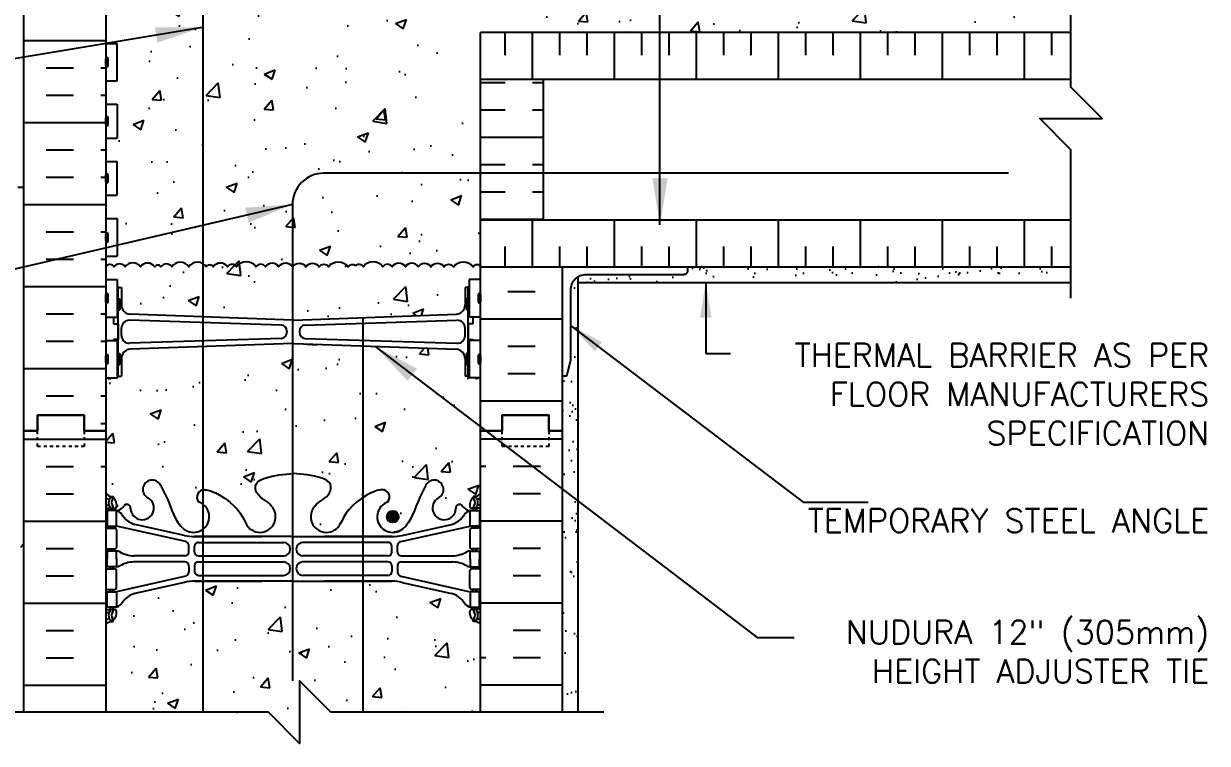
# Model space of a CAD drawing. Header units: inches. Extents: x 226.1 to 283, y 83.5 to 159.7.
# Drawn here: x 245.09 to 282.99, y 120.4 to 143.43 of the extents above; entities that cross this region are included whole.
import ezdxf

# ---------------------------------------------------------------- set-up
doc = ezdxf.new("R2010")
doc.units = ezdxf.units.IN
doc.header["$LTSCALE"] = 0.5
doc.header["$MEASUREMENT"] = 0
doc.linetypes.add('DASHED2', pattern=[0.375, 0.25, -0.125])
for name, color, linetype in [('HATCH', 12, 'Continuous'), ('line25', 2, 'Continuous'), ('LINE3', 3, 'Continuous'), ('LINE50', 5, 'Continuous'), ('LINE9', 9, 'Continuous'), ('TEXT', 4, 'Continuous'), ('Web_Edge', 9, 'Continuous')]:
    doc.layers.add(name, color=color, linetype=linetype)
doc.styles.add('DIM', font='romans.shx', dxfattribs={"width": 0.7})
doc.styles.add('ROMANS', font='romans.shx', dxfattribs={"height": 0.75})
doc.dimstyles.new('ext_12', dxfattribs={"dimscale": 12, "dimtxt": 0.09375, "dimasz": 0.09375, "dimexe": 0.09375, "dimexo": 0.0625, "dimgap": 0.0625, "dimtad": 1, "dimdec": 1, "dimzin": 2, "dimdsep": 46, "dimlunit": 4, "dimtxsty": 'DIM', "dimcen": 0.09, "dimdle": 0.09375, "dimclrt": 4, "dimadec": 0, "dimazin": 0, "dimtfac": 1, "dimtdec": 1, "dimtmove": 2, "dimatfit": 3, "dimfxl": 1, "dimfrac": 2, "dimtolj": 1, "dimtzin": 0, "dimarcsym": 0})
doc.dimstyles.new('ext_8', dxfattribs={"dimscale": 8, "dimtxt": 0.09375, "dimasz": 0.09375, "dimexe": 0.09375, "dimexo": 0.0625, "dimgap": 0.0625, "dimtad": 1, "dimdec": 1, "dimzin": 3, "dimdsep": 46, "dimlunit": 4, "dimtxsty": 'DIM', "dimcen": 0.09, "dimdle": 0.09375, "dimclrt": 4, "dimadec": 0, "dimazin": 0, "dimtfac": 1, "dimtdec": 1, "dimtmove": 2, "dimatfit": 3, "dimfxl": 1, "dimfrac": 2, "dimtolj": 1, "dimtzin": 0, "dimarcsym": 0})
pattern_1 = [(50, (0, 0), (3.5863, -0.31376), [0.375, -4.125]), (355, (0, 0), (-0.693757, 3.76096), [0.3, -3.3]), (100.4514, (0.299, -0.026), (2.892544, 3.4472), [0.3187, -3.50571]), (46.1842, (0, 1), (5.336207, -0.827596), [0.5625, -6.1875]), (96.6356, (0.4447, 0.931), (4.67331, 4.87059), [0.47805, -5.25857]), (351.1842, (0, 1), (4.67331, 4.87059), [0.45, -4.95]), (21, (0.5, 0.75), (2.984535, -2.013094), [0.375, -4.125]), (326, (0.5, 0.75), (1.216577, 3.62575), [0.3, -3.3]), (71.4514, (0.7487, 0.5822), (4.20111, 1.612656), [0.3187, -3.50571]), (37.5, (0, 0), (0.0607993, 1.6644693), [0, -3.26, 0, -3.35, 0, -3.3125]), (7.5, (0, 0), (1.315348, 1.972059), [0, -1.91, 0, -3.185, 0, -1.2625]), (327.5, (-1.115, 0), (2.669112, -0.1127744), [0, -1.25, 0, -3.9, 0, -5.175]), (317.5, (-1.615, 0), (2.91593, 0.500525), [0, -1.625, 0, -2.59, 0, -3.675])]

msp = doc.modelspace()

# ---------------------------------------------------------------- hatches: boundary and pattern name
at = {"layer": 'HATCH'}
h = msp.add_hatch(dxfattribs=at)
h.set_pattern_fill('AR-CONC', color=256, scale=0.5)
h.set_pattern_definition(pattern_1)
h.paths.add_polyline_path([(259.724, 157.399), (254.599, 157.399), (253.599, 158.399), (253.599, 156.399), (252.599, 157.399), (247.724, 157.399), (247.724, 154.592, 0.088416), (247.87, 154.494), (247.96, 154.494), (247.96, 154.453, -0.249069), (248.07, 154.246), (248.07, 154.178, -0.414214), (248.007, 154.116), (247.96, 154.116), (247.96, 154.046), (248.065, 154.046, -0.168672), (248.251, 153.896, 0.17445), (248.658, 153.6), (250.239, 153.247, 0.054974), (250.566, 153.211), (253.724, 153.211), (256.882, 153.211, 0.054974), (257.209, 153.247), (258.789, 153.6, 0.17445), (259.197, 153.896, -0.168672), (259.383, 154.046), (259.488, 154.046), (259.488, 154.116), (259.44, 154.116, -0.414214), (259.378, 154.178), (259.378, 154.246, -0.249069), (259.488, 154.453), (259.488, 154.494), (259.578, 154.494, 0.088416), (259.724, 154.592)])
h.paths.add_polyline_path([(259.724, 141.649), (259.724, 143.149), (278.62, 143.149), (278.62, 145.149), (259.724, 145.149), (259.724, 145.034), (259.644, 144.954), (259.554, 144.954), (259.524, 144.984), (259.374, 144.984, -0.414214), (259.324, 145.034), (259.224, 145.034), (259.224, 145.315, 0.246287), (258.911, 145.154, 0.307914), (258.724, 145.225, 0.307914), (258.537, 145.154, 0.520567), (257.915, 145.154, 0.520567), (257.61, 145.154, 0.458053), (257.224, 145.193, 0.458053), (256.838, 145.154, 0.520567), (256.532, 145.154, 0.520567), (255.911, 145.154, 0.307914), (255.724, 145.225, 0.307914), (255.537, 145.154, 0.520567), (254.915, 145.154, 0.520567), (254.61, 145.154, 0.520567), (254.19, 145.154, 0.48966), (253.724, 145.154, 0.48966), (253.257, 145.154, 0.520567), (252.838, 145.154, 0.520567), (252.532, 145.154, 0.520567), (251.911, 145.154, 0.520567), (251.619, 145.154, 0.520567), (251.164, 145.154, 0.520567), (250.937, 145.154, 0.520567), (250.382, 145.154, 0.520567), (249.836, 145.154, 0.520567), (249.49, 145.154, 0.520567), (249.29, 145.154, 0.520567), (248.835, 145.154, 0.520567), (248.343, 145.154, 0.174031), (248.224, 145.238), (248.224, 145.034), (248.124, 145.034, -0.414214), (248.074, 144.984), (247.924, 144.984), (247.894, 144.954), (247.804, 144.954), (247.724, 145.034), (247.724, 144.754), (248.089, 144.754), (248.089, 143.554), (247.724, 143.554), (247.724, 142.804), (248.089, 142.804), (248.089, 141.604), (247.724, 141.604), (247.724, 140.854), (248.089, 140.854), (248.089, 139.774), (247.724, 139.774), (247.724, 139.024), (248.089, 139.024), (248.089, 137.944), (247.724, 137.944), (247.724, 137.194), (248.089, 137.194), (248.089, 135.994), (247.724, 135.994), (247.724, 135.652, -0.556214), (247.988, 135.654, -0.520567), (248.343, 135.654, -0.520567), (248.835, 135.654, -0.520567), (249.29, 135.654, -0.520567), (249.49, 135.654, -0.520567), (249.836, 135.654, -0.520567), (250.382, 135.654, -0.520567), (250.937, 135.654, -0.520567), (251.164, 135.654, -0.520567), (251.619, 135.654, -0.520567), (251.911, 135.654, -0.520567), (252.532, 135.654, -0.520567), (252.838, 135.654, -0.520567), (253.257, 135.654, -0.513056), (253.701, 135.654, -0.528487), (254.132, 135.654, -0.520567), (254.551, 135.654, -0.520567), (254.857, 135.654, -0.520567), (255.479, 135.654, -0.40929), (255.724, 135.699, -0.40929), (255.969, 135.654, -0.520567), (256.59, 135.654, -0.520567), (256.896, 135.654, -0.520567), (257.316, 135.654, -0.563786), (257.724, 135.649, -0.563786), (258.132, 135.654, -0.520567), (258.551, 135.654, -0.520567), (258.857, 135.654, -0.520567), (259.479, 135.654, -0.613564), (259.724, 135.649), (259.724, 137.149)])
h.paths.add_polyline_path([(259.378, 124.553), (259.378, 124.621, -0.414214), (259.44, 124.683), (259.488, 124.683), (259.488, 124.753), (259.383, 124.753, -0.168672), (259.197, 124.903, 0.17445), (258.789, 125.199), (257.209, 125.552, 0.054974), (256.882, 125.588), (253.724, 125.588), (250.566, 125.588, 0.054974), (250.239, 125.552), (248.658, 125.199, 0.17445), (248.251, 124.903, -0.168672), (248.065, 124.753), (247.96, 124.753), (247.96, 124.683), (248.007, 124.683, -0.414214), (248.07, 124.621), (248.07, 124.553, -0.249069), (247.96, 124.346), (247.96, 124.304), (247.87, 124.304, 0.088416), (247.724, 124.207), (247.724, 121.399), (252.927, 121.399), (253.927, 120.399), (253.927, 122.399), (254.927, 121.399), (259.724, 121.399), (259.724, 124.207, 0.088416), (259.578, 124.304), (259.488, 124.304), (259.488, 124.346, -0.249069)])
h = msp.add_hatch(dxfattribs=at)
h.set_pattern_fill('INSUL', color=256, scale=7, style=0)
h.set_pattern_definition([(0, (-2678.4378, -266.61), (0, 2.625), []), (0, (-2678.4378, -265.735), (0, 2.625), [0.875, -0.875]), (0, (-2678.4378, -264.86), (0, 2.625), [0.875, -0.875])])
h.paths.add_polyline_path([(245.099, 130.399), (245.536, 130.399), (245.536, 130.899), (247.036, 130.899), (247.036, 130.399), (247.724, 130.399), (247.724, 148.399), (247.036, 148.399), (247.036, 148.899), (245.536, 148.899), (245.536, 148.399), (245.099, 148.399)])
h = msp.add_hatch(dxfattribs=at)
h.set_pattern_fill('INSUL', color=256, scale=7, style=0)
h.set_pattern_definition([(0, (64.591, 2.7396), (0, 2.625), []), (0, (64.591, 3.6146), (0, 2.625), [0.875, -0.875]), (0, (64.591, 4.4896), (0, 2.625), [0.875, -0.875])])
h.paths.add_polyline_path([(262.349, 148.399), (261.911, 148.399), (261.911, 148.899), (260.411, 148.899), (260.411, 148.399), (259.724, 148.399), (259.724, 145.149), (262.349, 145.149)])
h.paths.add_polyline_path([(262.349, 135.649), (259.724, 135.649), (259.724, 130.399), (260.411, 130.399), (260.411, 130.899), (261.911, 130.899), (261.911, 130.399), (262.349, 130.399)])
h = msp.add_hatch(dxfattribs=at)
h.set_pattern_fill('INSUL', color=256, scale=7, angle=90, style=0)
h.set_pattern_definition([(90, (61.8868, 5.9234), (-2.625, 2e-16), []), (90, (61.0118, 5.9234), (-2.625, 2e-16), [0.875, -0.875]), (90, (60.1368, 5.9234), (-2.625, 2e-16), [0.875, -0.875])])
h.paths.add_polyline_path([(278.62, 143.149), (259.724, 143.149), (259.724, 141.649), (278.62, 141.649)])
h.paths.add_polyline_path([(278.62, 135.649), (278.62, 137.149), (259.724, 137.149), (259.724, 135.649)])
h = msp.add_hatch(dxfattribs=at)
h.set_pattern_fill('INSUL', color=256, scale=7)
h.set_pattern_definition([(0, (61.8868, 5.9234), (0, 2.625), []), (0, (61.8868, 6.7984), (0, 2.625), [0.875, -0.875]), (0, (61.8868, 7.6734), (0, 2.625), [0.875, -0.875])])
h.paths.add_polyline_path([(261.724, 138.649), (259.724, 138.649), (259.724, 137.149), (261.724, 137.149)])
h.paths.add_polyline_path([(261.724, 141.649), (259.724, 141.649), (259.724, 138.649), (261.724, 138.649)])
h = msp.add_hatch(dxfattribs=at)
h.set_pattern_fill('AR-CONC', color=256, scale=0.5)
h.set_pattern_definition(pattern_1)
edge = h.paths.add_edge_path()
edge.add_line((259.724, 132.094), (259.667, 132.094))
edge.add_line((259.667, 132.094), (259.644, 132.072))
edge.add_line((259.644, 132.072), (259.554, 132.072))
edge.add_line((259.554, 132.072), (259.531, 132.094))
edge.add_line((259.531, 132.094), (259.359, 132.094))
edge.add_line((259.359, 132.094), (259.359, 132.104))
edge.add_arc((259.374, 132.152), 0.05, 180, 252.5993, ccw=False)
edge.add_line((259.324, 132.152), (259.224, 132.152))
edge.add_line((259.224, 132.152), (259.224, 132.712))
edge.add_arc((258.924, 132.712), 0.3, 0, 85.2426)
edge.add_line((258.949, 133.011), (253.74, 133.195))
edge.add_arc((253.724, 132.996), 0.2, 85.2426, 90)
edge.add_arc((253.724, 132.996), 0.2, 90, 94.7574)
edge.add_line((253.707, 133.195), (248.499, 133.011))
edge.add_arc((248.524, 132.712), 0.3, 94.7574, 180)
edge.add_line((248.224, 132.712), (248.224, 132.152))
edge.add_line((248.224, 132.152), (248.124, 132.152))
edge.add_arc((248.074, 132.152), 0.05, -72.5993, 0, ccw=False)
edge.add_line((248.089, 132.104), (248.089, 132.094))
edge.add_line((248.089, 132.094), (247.917, 132.094))
edge.add_line((247.917, 132.094), (247.894, 132.072))
edge.add_line((247.894, 132.072), (247.804, 132.072))
edge.add_line((247.804, 132.072), (247.781, 132.094))
edge.add_line((247.781, 132.094), (247.724, 132.094))
edge.add_line((247.724, 132.094), (247.724, 130.399))
edge.add_line((247.724, 130.399), (247.724, 128.399))
edge.add_arc((248.07, 128.76), 0.5, 226.2109, 246.4218)
edge.add_line((247.87, 128.302), (247.96, 128.302))
edge.add_line((247.96, 128.302), (247.96, 128.26))
edge.add_arc((247.82, 128.053), 0.25, 0, 55.9442, ccw=False)
edge.add_line((248.07, 128.053), (248.07, 127.986))
edge.add_arc((248.007, 127.986), 0.0625, -90, 0, ccw=False)
edge.add_line((248.007, 127.923), (247.96, 127.923))
edge.add_line((247.96, 127.923), (247.96, 127.853))
edge.add_line((247.96, 127.853), (248.065, 127.853))
edge.add_arc((248.027, 128.203), 0.352, 276.1291, 321.5331)
edge.add_arc((248.404, 127.935), 0.113, -12.1844, 154.0569, ccw=False)
edge.add_arc((248.89, 127.93), 0.375, 182.9237, 419.8675)
edge.add_arc((249.21, 128.523), 0.3, 27.597, 243.9425, ccw=False)
edge.add_spline(control_points=[(249.475, 128.662), (249.561, 128.496), (249.814, 128.006), (250.009, 127.325), (250.335, 127.194)], knot_values=[0, 0, 0, 0, 0.579211, 1.703896, 1.703896, 1.703896, 1.703896], degree=3, periodic=0)
edge.add_spline(control_points=[(250.335, 127.194), (250.384, 127.174), (250.438, 127.162), (250.495, 127.153)], knot_values=[1.703896, 1.703896, 1.703896, 1.703896, 1.875321, 1.875321, 1.875321, 1.875321], degree=3, periodic=0)
edge.add_arc((250.536, 127.652), 0.5, 265.2926, 431.7937)
edge.add_arc((250.883, 128.276), 0.242, 90, 218.2327, ccw=False)
edge.add_spline(control_points=[(250.883, 128.518), (251.004, 128.52), (251.823, 128.169), (252.068, 127.722), (252.207, 127.442)], knot_values=[0.038125, 0.038125, 0.038125, 0.038125, 0.320663, 1.237398, 1.237398, 1.237398, 1.237398], degree=3, periodic=0)
edge.add_spline(control_points=[(252.217, 127.423), (252.214, 127.429), (252.211, 127.435), (252.207, 127.442)], knot_values=[1.237398, 1.237398, 1.237398, 1.237398, 1.258119, 1.258119, 1.258119, 1.258119], degree=3, periodic=0)
edge.add_arc((252.661, 127.652), 0.5, 208.0183, 404.1875)
edge.add_spline(control_points=[(253.02, 128), (252.912, 128.163), (252.552, 128.254), (252.475, 128.749), (253.024, 128.985), (253.427, 129.014), (253.724, 129.035)], knot_values=[0.229407, 0.229407, 0.229407, 0.229407, 0.844432, 1.128849, 1.464331, 2.389004, 2.389004, 2.389004, 2.389004], degree=3, periodic=0)
edge.add_spline(control_points=[(253.724, 129.035), (254.02, 129.014), (254.424, 128.985), (254.972, 128.749), (254.895, 128.254), (254.535, 128.163), (254.428, 128)], knot_values=[0.229407, 0.229407, 0.229407, 0.229407, 1.15408, 1.489562, 1.773979, 2.389004, 2.389004, 2.389004, 2.389004], degree=3, periodic=0)
edge.add_arc((254.786, 127.652), 0.5, 135.8125, 331.9817)
edge.add_spline(control_points=[(255.231, 127.423), (255.234, 127.429), (255.237, 127.435), (255.24, 127.442)], knot_values=[1.237398, 1.237398, 1.237398, 1.237398, 1.258119, 1.258119, 1.258119, 1.258119], degree=3, periodic=0)
edge.add_spline(control_points=[(255.24, 127.442), (255.38, 127.722), (255.625, 128.169), (256.444, 128.52), (256.565, 128.518)], knot_values=[0.038125, 0.038125, 0.038125, 0.038125, 0.95486, 1.237398, 1.237398, 1.237398, 1.237398], degree=3, periodic=0)
edge.add_arc((256.565, 128.276), 0.242, -38.2327, 90, ccw=False)
edge.add_arc((256.911, 127.652), 0.5, 108.2063, 274.7074)
edge.add_spline(control_points=[(256.952, 127.153), (257.009, 127.162), (257.063, 127.174), (257.113, 127.194)], knot_values=[1.703896, 1.703896, 1.703896, 1.703896, 1.875321, 1.875321, 1.875321, 1.875321], degree=3, periodic=0)
edge.add_spline(control_points=[(257.113, 127.194), (257.439, 127.325), (257.633, 128.006), (257.886, 128.496), (257.972, 128.662)], knot_values=[0, 0, 0, 0, 1.124685, 1.703896, 1.703896, 1.703896, 1.703896], degree=3, periodic=0)
edge.add_arc((258.238, 128.523), 0.3, -63.9425, 153.0375, ccw=False)
edge.add_arc((258.558, 127.93), 0.375, 120.1325, 357.0763)
edge.add_arc((259.043, 127.935), 0.113, 25.9431, 192.1844, ccw=False)
edge.add_arc((259.42, 128.203), 0.352, 218.4669, 263.8709)
edge.add_line((259.383, 127.853), (259.488, 127.853))
edge.add_line((259.488, 127.853), (259.488, 127.923))
edge.add_line((259.488, 127.923), (259.44, 127.923))
edge.add_arc((259.44, 127.986), 0.0625, 180, 270, ccw=False)
edge.add_line((259.378, 127.986), (259.378, 128.053))
edge.add_arc((259.628, 128.053), 0.25, 124.0558, 180, ccw=False)
edge.add_line((259.488, 128.26), (259.488, 128.302))
edge.add_line((259.488, 128.302), (259.578, 128.302))
edge.add_arc((259.378, 128.76), 0.5, 293.5782, 313.7891)
edge.add_line((259.724, 128.399), (259.724, 130.399))
edge.add_line((259.724, 130.399), (259.724, 132.094))
h.paths.add_polyline_path([(259.224, 134.992), (259.324, 134.992, -0.327813), (259.359, 135.039), (259.359, 135.244), (259.724, 135.244), (259.724, 135.649, 0.613564), (259.479, 135.654, 0.520567), (258.857, 135.654, 0.520567), (258.551, 135.654, 0.520567), (258.132, 135.654, 0.563786), (257.724, 135.649, 0.563786), (257.316, 135.654, 0.520567), (256.896, 135.654, 0.520567), (256.59, 135.654, 0.520567), (255.969, 135.654, 0.40929), (255.724, 135.699, 0.40929), (255.479, 135.654, 0.520567), (254.857, 135.654, 0.520567), (254.551, 135.654, 0.520567), (254.132, 135.654, 0.528487), (253.701, 135.654, 0.513056), (253.257, 135.654, 0.520567), (252.838, 135.654, 0.520567), (252.532, 135.654, 0.520567), (251.911, 135.654, 0.520567), (251.619, 135.654, 0.520567), (251.164, 135.654, 0.520567), (250.937, 135.654, 0.520567), (250.382, 135.654, 0.520567), (249.836, 135.654, 0.520567), (249.49, 135.654, 0.520567), (249.29, 135.654, 0.520567), (248.835, 135.654, 0.520567), (248.343, 135.654, 0.520567), (247.988, 135.654, 0.556214), (247.724, 135.652), (247.724, 135.244), (248.089, 135.244), (248.089, 135.039, -0.327813), (248.124, 134.992), (248.224, 134.992), (248.224, 134.431, 0.390098), (248.499, 134.132), (253.707, 133.948, 0.020761), (253.724, 133.947, 0.020761), (253.74, 133.948), (258.949, 134.132, 0.390098), (259.224, 134.431)])
h = msp.add_hatch(dxfattribs=at)
h.set_pattern_fill('AR-SAND', color=256, scale=0.5, style=0)
h.set_pattern_definition([(37.5, (64.591, 2.7396), (-0.0314967, 0.963412), [0, -0.76, 0, -0.85, 0, -0.8125]), (7.5, (64.591, 2.7396), (0.8848884, 1.411073), [0, -0.41, 0, -0.685, 0, -0.2625]), (327.5, (63.976, 2.7396), (1.557071, 0.0028295), [0, -0.25, 0, -0.9, 0, -1.175]), (317.5, (63.976, 2.7396), (1.503063, 0.438838), [0, -0.125, 0, -0.59, 0, -0.675])])
h.paths.add_polyline_path([(262.849, 135.332, 0.267949), (262.599, 134.899), (262.599, 132.649), (262.474, 132.149), (262.349, 132.149), (262.349, 130.399), (262.349, 121.399), (262.849, 121.399)])
h = msp.add_hatch(dxfattribs=at)
h.set_pattern_fill('AR-SAND', color=256, scale=0.5, style=0)
h.set_pattern_definition([(37.5, (61.4266, 1.1576), (-0.0314967, 0.963412), [0, -0.76, 0, -0.85, 0, -0.8125]), (7.5, (61.4266, 1.1576), (0.8848884, 1.411073), [0, -0.41, 0, -0.685, 0, -0.2625]), (327.5, (60.8116, 1.1576), (1.557071, 0.0028295), [0, -0.25, 0, -0.9, 0, -1.175]), (317.5, (60.8116, 1.1576), (1.503063, 0.438838), [0, -0.125, 0, -0.59, 0, -0.675])])
h.paths.add_polyline_path([(266.349, 135.649), (266.349, 135.524, -0.414214), (266.224, 135.399), (263.099, 135.399, 0.131652), (262.849, 135.332), (262.849, 135.149), (278.62, 135.149), (278.62, 135.649)])
at = {"layer": 'LINE3'}
msp.add_hatch(color=256, dxfattribs=at).paths.add_polyline_path([(257.099, 127.652, 1), (256.724, 127.652, 1)])

# ---------------------------------------------------------------- linework, layer by layer
at = {"layer": 'HATCH'}
for p, q in [((278.62, 141.649), (259.724, 141.649)), ((278.62, 137.149), (259.724, 137.149)), ((263.969, 135.649), (263.995, 135.676)), ((266.797, 135.649), (266.824, 135.676)), ((272.454, 135.649), (272.48, 135.676)), ((275.283, 135.649), (275.309, 135.676)), ((245.099, 130.14), (247.724, 130.14)), ((262.349, 130.14), (259.724, 130.14)), ((245.812, 129.265), (246.687, 129.265)), ((247.562, 129.265), (247.724, 129.265)), ((259.885, 129.265), (259.724, 129.265)), ((259.885, 129.265), (259.724, 129.265)), ((261.635, 129.265), (260.76, 129.265)), ((245.812, 128.39), (246.687, 128.39)), ((261.635, 128.39), (260.76, 128.39)), ((245.099, 127.515), (247.724, 127.515)), ((262.349, 127.515), (259.724, 127.515)), ((245.812, 126.64), (246.687, 126.64)), ((261.635, 126.64), (260.76, 126.64)), ((245.812, 125.765), (246.687, 125.765)), ((261.635, 125.765), (260.76, 125.765)), ((245.099, 124.89), (247.724, 124.89)), ((262.349, 124.89), (259.724, 124.89)), ((245.812, 124.015), (246.687, 124.015)), ((261.635, 124.015), (260.76, 124.015)), ((245.812, 123.14), (246.687, 123.14)), ((259.885, 123.14), (259.724, 123.14)), ((261.635, 123.14), (260.76, 123.14)), ((245.099, 122.265), (247.724, 122.265)), ((262.349, 122.265), (259.724, 122.265))]:
    msp.add_line(p, q, dxfattribs=at)
for points in [[(253.701, 135.654, 0.513056), (253.257, 135.654, 0.520567), (252.838, 135.654, 0.520567), (252.532, 135.654, 0.520567), (251.911, 135.654, 0.520567), (251.619, 135.654, 0.520567), (251.164, 135.654, 0.520567), (250.937, 135.654, 0.520567), (250.382, 135.654, 0.520567), (249.836, 135.654, 0.520567), (249.49, 135.654, 0.520567), (249.29, 135.654, 0.520567), (248.835, 135.654, 0.520567), (248.343, 135.654, 0.520567), (247.988, 135.654, 0.520567), (247.734, 135.666)], [(253.701, 135.654, -0.528487), (254.132, 135.654, -0.520567), (254.551, 135.654, -0.520567), (254.857, 135.654, -0.520567), (255.479, 135.654, -0.40929), (255.724, 135.699, -0.40929)], [(257.724, 135.649, 0.563786), (257.316, 135.654, 0.520567), (256.896, 135.654, 0.520567), (256.59, 135.654, 0.520567), (255.969, 135.654, 0.40929), (255.724, 135.699)], [(257.724, 135.649, -0.563786), (258.132, 135.654, -0.520567), (258.551, 135.654, -0.520567), (258.857, 135.654, -0.520567), (259.479, 135.654, -0.613564), (259.724, 135.649)]]:
    msp.add_lwpolyline(points, format="xyb", dxfattribs=at)
at = {"layer": 'line25'}
for p, q in [((247.724, 148.399), (247.724, 130.399)), ((278.62, 143.149), (259.724, 143.149)), ((259.724, 141.649), (259.724, 143.149)), ((247.724, 142.804), (248.089, 142.804)), ((248.089, 141.604), (248.089, 142.804)), ((247.724, 141.604), (248.089, 141.604)), ((247.724, 140.854), (248.089, 140.854)), ((248.089, 140.854), (248.089, 139.774)), ((247.724, 139.774), (248.089, 139.774)), ((247.724, 139.024), (248.089, 139.024)), ((248.089, 137.944), (248.089, 139.024)), ((247.724, 137.944), (248.089, 137.944)), ((247.724, 137.194), (248.089, 137.194)), ((248.089, 137.194), (248.089, 135.994)), ((259.724, 135.649), (259.724, 137.149)), ((247.724, 135.994), (248.089, 135.994)), ((259.724, 130.399), (259.724, 135.649)), ((259.724, 135.649), (278.62, 135.649)), ((247.724, 135.244), (248.089, 135.244)), ((248.089, 135.244), (248.089, 134.044)), ((259.359, 135.244), (259.359, 134.044)), ((259.724, 135.244), (259.359, 135.244)), ((247.724, 134.044), (248.089, 134.044)), ((259.724, 134.044), (259.359, 134.044)), ((247.724, 133.294), (248.089, 133.294)), ((248.089, 133.294), (248.089, 132.094)), ((259.724, 133.294), (259.359, 133.294)), ((259.359, 133.294), (259.359, 132.094)), ((247.724, 132.094), (248.089, 132.094)), ((259.724, 132.094), (259.359, 132.094)), ((247.724, 130.399), (247.724, 121.399)), ((259.724, 121.399), (259.724, 130.399))]:
    msp.add_line(p, q, dxfattribs=at)
at = {"layer": 'LINE3'}
for p, q in [((250.832, 157.399), (250.832, 121.399)), ((255.956, 133.99), (255.956, 121.399))]:
    msp.add_line(p, q, dxfattribs=at)
msp.add_lwpolyline([(276.62, 138.646), (254.701, 138.646, 0.414214), (253.701, 137.646), (253.701, 122.396)], format="xyb", dxfattribs=at)
msp.add_circle((256.911, 127.652), 0.188, dxfattribs=at)
at = {"layer": 'LINE50'}
for p, q in [((245.099, 130.399), (245.099, 148.399)), ((262.349, 130.399), (262.349, 135.649)), ((245.099, 121.399), (245.099, 130.399)), ((262.349, 121.399), (262.349, 130.399))]:
    msp.add_line(p, q, dxfattribs=at)
for points in [[(247.724, 130.399), (247.036, 130.399), (247.036, 130.899), (245.536, 130.899), (245.536, 130.399), (245.099, 130.399)], [(245.099, 130.399), (245.536, 130.399), (245.536, 130.899), (247.036, 130.899), (247.036, 130.399), (247.724, 130.399)], [(259.724, 130.399), (260.411, 130.399), (260.411, 130.899), (261.911, 130.899), (261.911, 130.399), (262.349, 130.399)], [(262.349, 130.399), (261.911, 130.399), (261.911, 130.899), (260.411, 130.899), (260.411, 130.399), (259.724, 130.399)]]:
    msp.add_lwpolyline(points, dxfattribs=at)
at = {"layer": 'LINE9'}
for p, q in [((247.724, 142.094), (247.724, 142.314)), ((247.724, 142.259), (247.724, 142.259)), ((247.724, 142.149), (247.724, 142.149)), ((247.764, 142.354), (247.764, 142.354)), ((247.804, 142.094), (247.804, 142.314)), ((247.764, 142.054), (247.764, 142.054)), ((259.724, 137.149), (259.724, 141.649)), ((261.724, 141.649), (261.724, 137.149)), ((247.724, 140.204), (247.724, 140.424)), ((247.724, 140.369), (247.724, 140.369)), ((247.724, 140.259), (247.724, 140.259)), ((247.764, 140.464), (247.764, 140.464)), ((247.804, 140.204), (247.804, 140.424)), ((247.764, 140.164), (247.764, 140.164)), ((247.724, 138.374), (247.724, 138.594)), ((247.724, 138.539), (247.724, 138.539)), ((247.724, 138.429), (247.724, 138.429)), ((247.764, 138.634), (247.764, 138.634)), ((247.764, 138.334), (247.764, 138.334)), ((247.804, 138.374), (247.804, 138.594)), ((244.911, 138.199), (245.099, 138.199)), ((247.724, 136.484), (247.724, 136.704)), ((247.724, 136.649), (247.724, 136.649)), ((247.724, 136.539), (247.724, 136.539)), ((247.764, 136.744), (247.764, 136.744)), ((247.764, 136.444), (247.764, 136.444)), ((247.804, 136.484), (247.804, 136.704)), ((262.849, 121.399), (262.849, 135.332)), ((248.124, 134.992), (248.224, 134.992)), ((248.124, 132.152), (248.124, 134.992)), ((248.124, 134.972), (248.124, 134.972)), ((248.224, 134.992), (248.224, 134.431)), ((259.224, 134.992), (259.224, 134.431)), ((259.324, 134.992), (259.224, 134.992)), ((259.324, 132.152), (259.324, 134.992)), ((259.324, 134.972), (259.324, 134.972)), ((262.849, 135.149), (278.62, 135.149)), ((247.724, 134.534), (247.724, 134.754)), ((247.724, 134.699), (247.724, 134.699)), ((247.724, 134.589), (247.724, 134.589)), ((247.764, 134.794), (247.764, 134.794)), ((247.804, 134.534), (247.804, 134.754)), ((248.124, 134.622), (248.174, 134.622)), ((248.174, 134.622), (248.174, 134.272)), ((259.324, 134.622), (259.274, 134.622)), ((259.274, 134.622), (259.274, 134.272)), ((259.644, 134.754), (259.644, 134.534)), ((259.684, 134.794), (259.684, 134.794)), ((259.724, 134.754), (259.724, 134.534)), ((259.724, 134.699), (259.724, 134.699)), ((259.724, 134.589), (259.724, 134.589)), ((247.764, 134.494), (247.764, 134.494)), ((248.124, 134.272), (248.174, 134.272)), ((259.324, 134.272), (259.274, 134.272)), ((259.684, 134.494), (259.684, 134.494)), ((247.974, 134.044), (247.974, 133.822)), ((253.34, 133.788), (248.484, 133.94)), ((253.707, 133.948), (248.499, 134.132)), ((253.74, 133.948), (258.949, 134.132)), ((254.107, 133.788), (258.964, 133.94)), ((259.474, 134.044), (259.474, 133.822)), ((248.224, 133.453), (248.224, 133.69)), ((253.524, 133.589), (253.524, 133.554)), ((253.924, 133.589), (253.924, 133.554)), ((259.224, 133.453), (259.224, 133.69)), ((247.974, 133.322), (247.974, 133.294)), ((253.34, 133.355), (248.484, 133.203)), ((253.707, 133.195), (248.499, 133.011)), ((253.74, 133.195), (258.949, 133.011)), ((254.107, 133.355), (258.964, 133.203)), ((259.474, 133.322), (259.474, 133.294)), ((247.724, 132.584), (247.724, 132.804)), ((247.724, 132.749), (247.724, 132.749)), ((247.724, 132.639), (247.724, 132.639)), ((247.764, 132.844), (247.764, 132.844)), ((247.804, 132.584), (247.804, 132.804)), ((248.124, 132.872), (248.174, 132.872)), ((248.174, 132.872), (248.174, 132.522)), ((248.224, 132.712), (248.224, 132.152)), ((259.224, 132.712), (259.224, 132.152)), ((259.274, 132.872), (259.274, 132.522)), ((259.324, 132.872), (259.274, 132.872)), ((259.644, 132.804), (259.644, 132.584)), ((259.684, 132.844), (259.684, 132.844)), ((259.724, 132.804), (259.724, 132.584)), ((259.724, 132.749), (259.724, 132.749)), ((259.724, 132.639), (259.724, 132.639)), ((247.764, 132.544), (247.764, 132.544)), ((248.124, 132.522), (248.174, 132.522)), ((259.324, 132.522), (259.274, 132.522)), ((259.684, 132.544), (259.684, 132.544)), ((247.781, 132.094), (247.804, 132.072)), ((247.804, 132.072), (247.894, 132.072)), ((247.917, 132.094), (247.894, 132.072)), ((247.974, 132.102), (248.074, 132.102)), ((248.124, 132.152), (248.224, 132.152)), ((259.324, 132.152), (259.224, 132.152)), ((259.531, 132.094), (259.554, 132.072)), ((259.644, 132.072), (259.554, 132.072)), ((259.667, 132.094), (259.644, 132.072))]:
    msp.add_line(p, q, dxfattribs=at)
at = {"layer": 'LINE9', "linetype": 'DASHED2'}
msp.add_line((245.005, 126.681), (245.099, 126.775), dxfattribs=at)
at = {"layer": 'LINE9'}
for points in [[(278.62, 134.649), (278.62, 139.399), (277.62, 140.399), (279.62, 140.399), (278.62, 141.399), (278.62, 146.149)], [(248.089, 134.572), (248.124, 134.572), (248.124, 134.322), (248.089, 134.322)], [(259.359, 134.572), (259.324, 134.572), (259.324, 134.322), (259.359, 134.322)], [(247.974, 133.822), (247.974, 133.822), (248.124, 133.822), (248.124, 133.322), (247.974, 133.322)], [(259.474, 133.822), (259.474, 133.822), (259.324, 133.822), (259.324, 133.322), (259.474, 133.322)], [(248.089, 132.572), (248.124, 132.572), (248.124, 132.822), (248.089, 132.822)], [(259.359, 132.572), (259.324, 132.572), (259.324, 132.822), (259.359, 132.822)], [(263.667, 121.399), (254.927, 121.399), (253.927, 122.399), (253.927, 120.399), (252.927, 121.399), (244.186, 121.399)]]:
    msp.add_lwpolyline(points, dxfattribs=at)
msp.add_lwpolyline([(262.349, 132.149), (262.349, 135.649), (266.349, 135.649), (266.349, 135.524, -0.414214), (266.224, 135.399), (263.099, 135.399, 0.414214), (262.599, 134.899), (262.599, 132.649), (262.474, 132.149)], format="xyb", close=True, dxfattribs=at)
at = {"layer": 'LINE9', "linetype": 'DASHED2', "ltscale": 0.15}
for points in [[(247.036, 130.399), (247.036, 130.399), (247.036, 129.899), (245.536, 129.899), (245.536, 130.399), (245.536, 130.399)], [(261.911, 130.399), (261.911, 130.399), (261.911, 129.899), (260.411, 129.899), (260.411, 130.399), (260.411, 130.399)]]:
    msp.add_lwpolyline(points, dxfattribs=at)
at = {"layer": 'LINE9'}
for centre, radius, start, end in [((247.764, 142.314), 0.04, 90, 180), ((247.764, 142.314), 0.04, 360, 90), ((247.764, 142.094), 0.04, 180, 270), ((247.764, 142.094), 0.04, 270, 0), ((247.764, 140.424), 0.04, 90, 180), ((247.764, 140.204), 0.04, 180, 270), ((247.764, 140.424), 0.04, 360, 90), ((247.764, 140.204), 0.04, 270, 0), ((247.764, 138.594), 0.04, 90, 180), ((247.764, 138.374), 0.04, 180, 270), ((247.764, 138.594), 0.04, 360, 90), ((247.764, 138.374), 0.04, 270, 0), ((247.764, 136.704), 0.04, 90, 180), ((247.764, 136.484), 0.04, 180, 270), ((247.764, 136.704), 0.04, 360, 90), ((247.764, 136.484), 0.04, 270, 0), ((248.074, 134.992), 0.05, 0, 72.5993), ((259.374, 134.992), 0.05, 107.4007, 180), ((247.764, 134.754), 0.04, 90, 180), ((247.764, 134.534), 0.04, 180, 270), ((247.764, 134.754), 0.04, 360, 90), ((247.764, 134.534), 0.04, 270, 0), ((259.684, 134.754), 0.04, 90, 180), ((259.684, 134.534), 0.04, 180, 270), ((259.684, 134.754), 0.04, 360, 90), ((259.684, 134.534), 0.04, 270, 0), ((248.524, 134.431), 0.3, 180, 265.2426), ((258.924, 134.431), 0.3, 274.7574, 0), ((248.474, 133.69), 0.25, 87.7479, 180), ((253.324, 133.589), 0.2, 0, 85.2426), ((253.724, 134.147), 0.2, 265.2426, 270), ((253.724, 134.147), 0.2, 270, 274.7574), ((254.124, 133.589), 0.2, 94.7574, 180), ((258.974, 133.69), 0.25, 0, 92.2521), ((248.474, 133.453), 0.25, 180, 272.2521), ((253.324, 133.554), 0.2, 274.7574, 0), ((254.124, 133.554), 0.2, 180, 265.2426), ((258.974, 133.453), 0.25, 267.7479, 0), ((248.524, 132.712), 0.3, 94.7574, 180), ((253.724, 132.996), 0.2, 90, 94.7574), ((253.724, 132.996), 0.2, 85.2426, 90), ((258.924, 132.712), 0.3, 0, 85.2426), ((247.764, 132.804), 0.04, 90, 180), ((247.764, 132.804), 0.04, 360, 90), ((259.684, 132.804), 0.04, 90, 180), ((259.684, 132.804), 0.04, 360, 90), ((247.764, 132.584), 0.04, 180, 270), ((247.764, 132.584), 0.04, 270, 0), ((259.684, 132.584), 0.04, 180, 270), ((259.684, 132.584), 0.04, 270, 0), ((248.074, 132.152), 0.05, 287.4007, 0), ((259.374, 132.152), 0.05, 180, 252.5993)]:
    msp.add_arc(centre, radius, start, end, dxfattribs=at)
at = {"layer": 'Web_Edge'}
for p, q in [((247.87, 128.302), (247.96, 128.302)), ((247.96, 128.302), (247.96, 128.26)), ((259.578, 128.302), (259.488, 128.302)), ((259.488, 128.302), (259.488, 128.26)), ((247.724, 128.023), (247.802, 128.023)), ((247.724, 127.923), (248.007, 127.923)), ((247.87, 127.923), (247.87, 127.853)), ((247.96, 127.923), (247.96, 127.853)), ((248.07, 128.053), (248.07, 127.986)), ((259.378, 128.053), (259.378, 127.986)), ((259.724, 127.923), (259.44, 127.923)), ((259.488, 127.923), (259.488, 127.853)), ((259.578, 127.923), (259.578, 127.853)), ((259.724, 128.023), (259.646, 128.023)), ((247.87, 127.353), (247.87, 127.283)), ((247.96, 127.353), (247.96, 127.283)), ((250.282, 126.857), (248.065, 127.353)), ((250.239, 127.055), (248.658, 127.408)), ((257.165, 126.857), (259.383, 127.353)), ((257.209, 127.055), (258.789, 127.408)), ((259.488, 127.353), (259.488, 127.283)), ((259.578, 127.353), (259.578, 127.283)), ((247.724, 127.283), (248.007, 127.283)), ((248.07, 127.221), (248.07, 126.686)), ((250.566, 127.019), (252.724, 127.019)), ((253.724, 127.019), (250.566, 127.019)), ((253.724, 127.019), (256.882, 127.019)), ((256.882, 127.019), (254.724, 127.019)), ((259.378, 127.221), (259.378, 126.686)), ((259.724, 127.283), (259.44, 127.283)), ((247.724, 126.623), (248.007, 126.623)), ((247.87, 126.623), (247.87, 126.553)), ((247.96, 126.623), (247.96, 126.553)), ((250.38, 126.522), (250.38, 126.735)), ((250.567, 126.523), (250.567, 126.707)), ((250.692, 126.832), (253.412, 126.832)), ((256.755, 126.832), (254.036, 126.832)), ((256.88, 126.523), (256.88, 126.707)), ((257.067, 126.522), (257.067, 126.735)), ((259.724, 126.623), (259.44, 126.623)), ((259.488, 126.623), (259.488, 126.553)), ((259.578, 126.623), (259.578, 126.553)), ((250.255, 126.397), (248.617, 126.397)), ((250.255, 126.209), (248.617, 126.209)), ((250.692, 126.398), (253.412, 126.398)), ((250.692, 126.208), (253.412, 126.208)), ((256.755, 126.398), (254.036, 126.398)), ((256.755, 126.208), (254.036, 126.208)), ((257.192, 126.397), (258.83, 126.397)), ((257.192, 126.209), (258.83, 126.209)), ((247.724, 125.983), (248.007, 125.983)), ((247.87, 125.983), (247.87, 126.053)), ((247.96, 125.983), (247.96, 126.053)), ((248.07, 125.386), (248.07, 125.921)), ((250.38, 126.084), (250.38, 125.872)), ((250.567, 126.083), (250.567, 125.899)), ((256.88, 126.083), (256.88, 125.899)), ((257.067, 126.084), (257.067, 125.872)), ((259.378, 125.386), (259.378, 125.921)), ((259.724, 125.983), (259.44, 125.983)), ((259.488, 125.983), (259.488, 126.053)), ((259.578, 125.983), (259.578, 126.053)), ((250.282, 125.75), (248.065, 125.253)), ((250.239, 125.552), (248.658, 125.199)), ((250.566, 125.588), (252.724, 125.588)), ((253.724, 125.588), (250.566, 125.588)), ((250.692, 125.774), (253.412, 125.774)), ((253.724, 125.588), (256.882, 125.588)), ((256.755, 125.774), (254.036, 125.774)), ((256.882, 125.588), (254.724, 125.588)), ((257.165, 125.75), (259.383, 125.253)), ((257.209, 125.552), (258.789, 125.199)), ((247.724, 125.323), (248.007, 125.323)), ((247.87, 125.253), (247.87, 125.323)), ((247.96, 125.253), (247.96, 125.323)), ((259.724, 125.323), (259.44, 125.323)), ((259.488, 125.253), (259.488, 125.323)), ((259.578, 125.253), (259.578, 125.323)), ((247.724, 124.683), (248.007, 124.683)), ((247.87, 124.683), (247.87, 124.753)), ((247.96, 124.683), (247.96, 124.753)), ((259.724, 124.683), (259.44, 124.683)), ((259.488, 124.683), (259.488, 124.753)), ((259.578, 124.683), (259.578, 124.753)), ((247.724, 124.583), (247.802, 124.583)), ((247.87, 124.304), (247.96, 124.304)), ((247.96, 124.304), (247.96, 124.346)), ((248.07, 124.553), (248.07, 124.621)), ((259.378, 124.553), (259.378, 124.621)), ((259.488, 124.304), (259.488, 124.346)), ((259.578, 124.304), (259.488, 124.304)), ((259.724, 124.583), (259.646, 124.583))]:
    msp.add_line(p, q, dxfattribs=at)
for points in [[(247.765, 127.353), (248.065, 127.353), (248.065, 127.853), (247.765, 127.853)], [(259.683, 127.353), (259.383, 127.353), (259.383, 127.853), (259.683, 127.853)], [(247.765, 125.253), (248.065, 125.253), (248.065, 124.753), (247.765, 124.753)], [(259.683, 125.253), (259.383, 125.253), (259.383, 124.753), (259.683, 124.753)]]:
    msp.add_lwpolyline(points, close=True, dxfattribs=at)
for points in [[(248.065, 126.303), (248.065, 126.553), (247.765, 126.553), (247.765, 126.303)], [(248.065, 126.303), (248.065, 126.053), (247.765, 126.053), (247.765, 126.303)], [(259.383, 126.303), (259.383, 126.553), (259.683, 126.553), (259.683, 126.303)], [(259.383, 126.303), (259.383, 126.053), (259.683, 126.053), (259.683, 126.303)]]:
    msp.add_lwpolyline(points, dxfattribs=at)
for centre, radius, start, end in [((249.21, 128.523), 0.3, 27.597, 243.9425), ((250.883, 128.276), 0.242, 90, 218.2327), ((256.565, 128.276), 0.242, 321.7673, 90), ((258.238, 128.523), 0.3, 296.0575, 152.403), ((248.07, 128.76), 0.5, 226.2109, 250.5288), ((248.07, 128.76), 0.6, 234.7832, 245.0748), ((248.063, 128.108), 0.25, 140.1145, 222.4609), ((247.808, 128.197), 0.021, 343.464, 63.9957), ((247.906, 128.239), 0.045, 321.448, 139.1879), ((247.82, 128.053), 0.25, 0, 70.5288), ((248.063, 128.108), 0.16, 140.0001, 222.4609), ((248.89, 127.93), 0.375, 182.9237, 59.8675), ((250.536, 127.652), 0.5, 246.2139, 71.7937), ((256.911, 127.652), 0.5, 108.2063, 293.7861), ((258.558, 127.93), 0.375, 120.1325, 357.0763), ((259.628, 128.053), 0.25, 109.4712, 180), ((259.542, 128.239), 0.045, 40.8121, 218.552), ((259.384, 128.108), 0.16, 317.5391, 39.9999), ((259.378, 128.76), 0.5, 289.4712, 313.7891), ((259.384, 128.108), 0.25, 317.5391, 39.8855), ((259.64, 128.197), 0.021, 116.0043, 196.536), ((259.378, 128.76), 0.6, 294.9252, 305.2168), ((247.802, 128.043), 0.0196, 269.4032, 15.4901), ((247.912, 127.969), 0.045, 222.4609, 42.4609), ((248.007, 127.986), 0.0625, 270, 0), ((248.027, 128.203), 0.352, 276.1291, 321.5331), ((247.942, 127.511), 0.364, 34.9775, 70.3387), ((248.865, 128.122), 0.743, 212.7919, 253.8107), ((248.404, 127.935), 0.113, 347.8156, 154.0569), ((252.661, 127.652), 0.5, 204.819, 44.1875), ((254.786, 127.652), 0.5, 135.8125, 335.181), ((258.582, 128.122), 0.743, 286.1893, 327.2081), ((259.043, 127.935), 0.113, 25.9431, 192.1844), ((259.42, 128.203), 0.352, 218.4669, 263.8709), ((259.505, 127.511), 0.364, 109.6613, 145.0225), ((259.44, 127.986), 0.0625, 180, 270), ((259.535, 127.969), 0.045, 137.5391, 317.5391), ((259.646, 128.043), 0.0196, 164.5099, 270.5968), ((248.007, 127.221), 0.0625, 0, 90), ((250.566, 128.519), 1.5, 257.4135, 270), ((256.882, 128.519), 1.5, 270, 282.5865), ((259.44, 127.221), 0.0625, 90, 180), ((248.007, 126.686), 0.0625, 270, 0), ((250.255, 126.735), 0.125, 0, 77.3767), ((250.692, 126.707), 0.125, 90, 180), ((253.412, 126.615), 0.217, 270, 90), ((254.036, 126.615), 0.217, 90, 270), ((256.755, 126.707), 0.125, 0, 90), ((257.192, 126.735), 0.125, 102.6233, 180), ((259.44, 126.686), 0.0625, 180, 270), ((248.061, 126.335), 0.219, 60.4937, 88.92), ((248.706, 127.564), 1.17, 242.6365, 265.6505), ((248.706, 125.042), 1.17, 94.3495, 117.3635), ((250.255, 126.522), 0.125, 270, 0), ((250.255, 126.084), 0.125, 0, 90), ((250.692, 126.523), 0.125, 180, 270), ((250.692, 126.083), 0.125, 90, 180), ((253.412, 125.991), 0.217, 270, 90), ((254.036, 125.991), 0.217, 90, 270), ((256.755, 126.523), 0.125, 270, 360), ((256.755, 126.083), 0.125, 0, 90), ((257.192, 126.522), 0.125, 180, 270), ((257.192, 126.084), 0.125, 90, 180), ((258.741, 127.564), 1.17, 274.3495, 297.3635), ((258.741, 125.042), 1.17, 62.6365, 85.6505), ((259.387, 126.335), 0.219, 91.08, 119.5063), ((248.007, 125.921), 0.0625, 0, 90), ((248.061, 126.272), 0.219, 271.08, 299.5063), ((250.255, 125.872), 0.125, 282.6233, 0), ((250.692, 125.899), 0.125, 180, 270), ((256.755, 125.899), 0.125, 270, 0), ((257.192, 125.872), 0.125, 180, 257.3767), ((259.387, 126.272), 0.219, 240.4937, 268.92), ((259.44, 125.921), 0.0625, 90, 180), ((250.566, 124.088), 1.5, 90, 102.5865), ((256.882, 124.088), 1.5, 77.4135, 90), ((248.007, 125.386), 0.0625, 270, 0), ((248.865, 124.485), 0.743, 106.1893, 147.2081), ((258.582, 124.485), 0.743, 32.7919, 73.8107), ((259.44, 125.386), 0.0625, 180, 270), ((248.063, 124.499), 0.25, 137.5391, 219.8855), ((247.912, 124.637), 0.045, 317.5391, 137.5391), ((248.007, 124.621), 0.0625, 360, 90), ((247.942, 125.096), 0.364, 289.6613, 325.0225), ((259.505, 125.096), 0.364, 214.9775, 250.3387), ((259.44, 124.621), 0.0625, 90, 180), ((259.535, 124.637), 0.045, 42.4609, 222.4609), ((259.384, 124.499), 0.25, 320.1145, 42.4609), ((248.07, 123.846), 0.6, 114.9252, 125.2168), ((248.07, 123.846), 0.5, 109.4712, 133.7891), ((247.802, 124.564), 0.0196, 344.5099, 90.5968), ((247.808, 124.409), 0.021, 296.0043, 16.536), ((247.906, 124.368), 0.045, 220.8121, 38.552), ((248.063, 124.499), 0.16, 137.5391, 219.9999), ((247.82, 124.553), 0.25, 289.4712, 360), ((259.628, 124.553), 0.25, 180, 250.5288), ((259.542, 124.368), 0.045, 141.448, 319.1879), ((259.384, 124.499), 0.16, 320.0001, 42.4609), ((259.378, 123.846), 0.5, 46.2109, 70.5288), ((259.64, 124.409), 0.021, 163.464, 243.9957), ((259.646, 124.564), 0.0196, 89.4032, 195.4901), ((259.378, 123.846), 0.6, 54.7832, 65.0748)]:
    msp.add_arc(centre, radius, start, end, dxfattribs=at)
for points, knots in [([(253.02, 128), (252.912, 128.163), (252.552, 128.254), (252.475, 128.749), (253.024, 128.985), (253.427, 129.014), (253.724, 129.035)], [0.229407, 0.229407, 0.229407, 0.229407, 0.844432, 1.128849, 1.464331, 2.389004, 2.389004, 2.389004, 2.389004]), ([(254.428, 128), (254.535, 128.163), (254.895, 128.254), (254.972, 128.749), (254.424, 128.985), (254.02, 129.014), (253.724, 129.035)], [0.229407, 0.229407, 0.229407, 0.229407, 0.844432, 1.128849, 1.464331, 2.389004, 2.389004, 2.389004, 2.389004]), ([(249.475, 128.662), (249.561, 128.496), (249.814, 128.006), (250.028, 127.256), (250.438, 127.162), (250.495, 127.153)], [0, 0, 0, 0, 0.579211, 1.703896, 1.875321, 1.875321, 1.875321, 1.875321]), ([(250.883, 128.518), (251.004, 128.52), (251.837, 128.163), (252.076, 127.706), (252.217, 127.423)], [0.038125, 0.038125, 0.038125, 0.038125, 0.320663, 1.258119, 1.258119, 1.258119, 1.258119]), ([(256.565, 128.518), (256.444, 128.52), (255.61, 128.163), (255.371, 127.706), (255.231, 127.423)], [0.038125, 0.038125, 0.038125, 0.038125, 0.320663, 1.258119, 1.258119, 1.258119, 1.258119]), ([(257.972, 128.662), (257.886, 128.496), (257.633, 128.006), (257.419, 127.256), (257.009, 127.162), (256.952, 127.153)], [0, 0, 0, 0, 0.579211, 1.703896, 1.875321, 1.875321, 1.875321, 1.875321])]:
    msp.add_open_spline(points, degree=3, knots=knots, dxfattribs=at)
for points in [[(250.567, 126.528), (250.567, 126.702)], [(256.88, 126.528), (256.88, 126.702)], [(250.567, 126.078), (250.567, 125.904)], [(256.88, 126.078), (256.88, 125.904)]]:
    msp.add_open_spline(points, degree=1, dxfattribs=at)

# ---------------------------------------------------------------- texts
at = {"layer": 'TEXT', "char_height": 0.75, "attachment_point": 6, "style": 'ROMANS'}
for s, insert, width in [('THERMAL BARRIER AS PER FLOOR MANUFACTURERS SPECIFICATION', (283.051, 131.575), 17.24655), ('TEMPORARY STEEL ANGLE', (283.051, 127.527), 14.14028), ('NUDURA 12" (305mm) HEIGHT ADJUSTER TIE', (283.051, 123.332), 13.63689)]:
    msp.add_mtext(s, dxfattribs=dict(at, insert=insert, width=width))

# ---------------------------------------------------------------- leaders
at = {"layer": 'TEXT'}
for points, dimstyle, override in [([(265.465, 136.995), (265.465, 150.568), (266.399, 150.568)], 'ext_8', {"dimasz": 0.1875, "dimtad": 0}), ([(250.814, 143.314), (240.915, 141.671), (239.05, 141.671)], 'ext_8', {"dimasz": 0.1875, "dimtad": 0}), ([(253.701, 137.646), (241.826, 134.877), (236.912, 134.877)], 'ext_8', {"dimasz": 0.1875, "dimtad": 0}), ([(266.93, 135.153), (266.93, 132.88), (267.717, 132.88)], 'ext_12', {"dimgap": 0.0625, "dimtad": 0}), ([(262.599, 133.774), (270.047, 128.121), (272.13, 128.121)], 'ext_12', {"dimgap": 0.0625, "dimtad": 0}), ([(256.344, 133.103), (268.58, 123.786), (269.763, 123.786)], 'ext_8', {"dimasz": 0.1875, "dimtad": 0})]:
    msp.add_leader(points, dimstyle=dimstyle, override=override, dxfattribs=at)

doc.saveas('drawing.dxf')
